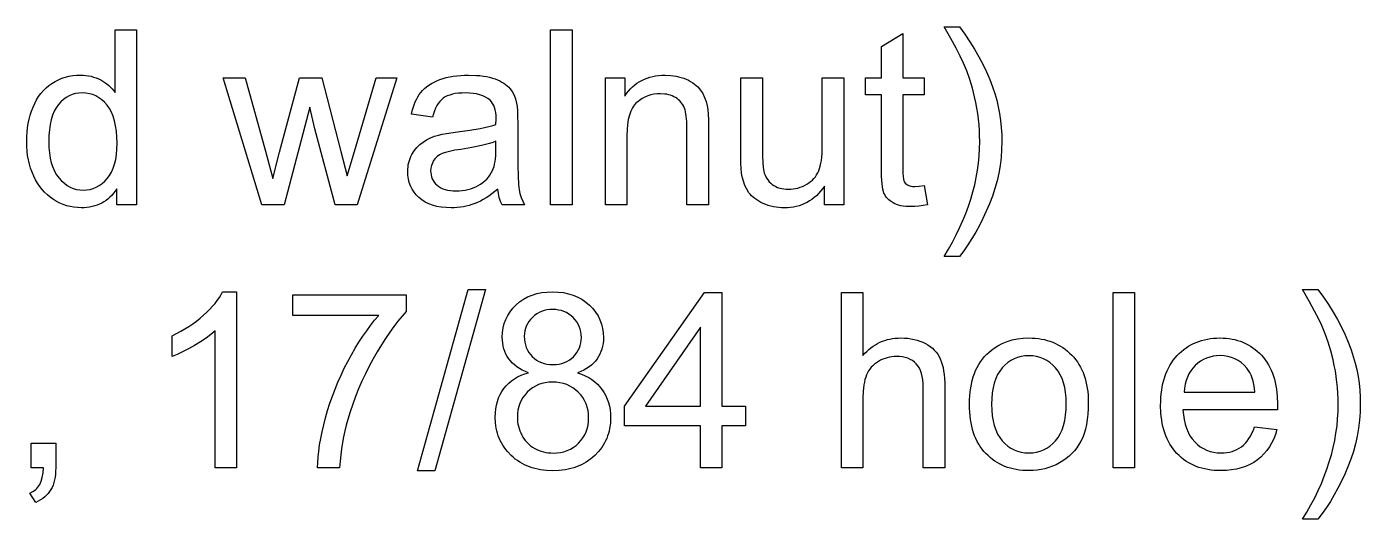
# Model space of a CAD drawing. Extents: x 0.6 to 44.2, y 0 to 23.3.
# Drawn here: x 19.085 to 22.132, y 17.358 to 18.483 of the extents above; entities that cross this region are included whole.
import ezdxf

# ---------------------------------------------------------------- set-up
doc = ezdxf.new("R2010")
doc.units = 0
doc.layers.add('CUTOUTS', color=1, linetype='CONTINUOUS')

msp = doc.modelspace()

# ---------------------------------------------------------------- linework, layer by layer
at = {"layer": 'CUTOUTS'}
for points in [[(19.291, 18.076), (19.291, 18.1126), (19.2875, 18.1074), (19.2837, 18.1025), (19.2798, 18.0979), (19.2756, 18.0937), (19.2713, 18.0899), (19.2667, 18.0863), (19.2619, 18.0831), (19.257, 18.0803), (19.2518, 18.0777), (19.2465, 18.0755), (19.2409, 18.0737), (19.2351, 18.0722), (19.2291, 18.071), (19.223, 18.0702), (19.2166, 18.0696), (19.21, 18.0695), (19.2014, 18.0698), (19.193, 18.0707), (19.1848, 18.0722), (19.1767, 18.0743), (19.1689, 18.0769), (19.1612, 18.0802), (19.1536, 18.0841), (19.1463, 18.0886), (19.1392, 18.0936), (19.1326, 18.0991), (19.1263, 18.105), (19.1205, 18.1115), (19.1151, 18.1184), (19.1101, 18.1257), (19.1055, 18.1336), (19.1013, 18.1419), (19.0975, 18.1506), (19.0943, 18.1597), (19.0915, 18.169), (19.0893, 18.1787), (19.0875, 18.1887), (19.0863, 18.199), (19.0855, 18.2097), (19.0853, 18.2206), (19.0855, 18.2314), (19.0862, 18.2418), (19.0873, 18.252), (19.0889, 18.262), (19.0909, 18.2717), (19.0934, 18.2812), (19.0964, 18.2904), (19.0998, 18.2994), (19.1036, 18.3079), (19.1079, 18.316), (19.1126, 18.3235), (19.1178, 18.3306), (19.1235, 18.3371), (19.1296, 18.3431), (19.1361, 18.3486), (19.1431, 18.3535), (19.1505, 18.3579), (19.158, 18.3618), (19.1658, 18.365), (19.1738, 18.3676), (19.182, 18.3697), (19.1904, 18.3712), (19.199, 18.372), (19.2078, 18.3723), (19.2143, 18.3722), (19.2205, 18.3717), (19.2266, 18.3708), (19.2326, 18.3696), (19.2383, 18.368), (19.2439, 18.3661), (19.2493, 18.3639), (19.2545, 18.3613), (19.2595, 18.3584), (19.2642, 18.3553), (19.2687, 18.3521), (19.273, 18.3486), (19.2771, 18.3449), (19.2809, 18.341), (19.2844, 18.3368), (19.2877, 18.3325), (19.2877, 18.476), (19.3366, 18.476), (19.3366, 18.076)], [(20.2823, 18.076), (20.2823, 18.476), (20.3314, 18.476), (20.3314, 18.076)], [(21.1363, 18.12), (21.1434, 18.0766), (21.1333, 18.0747), (21.1238, 18.0733), (21.1148, 18.0725), (21.1063, 18.0722), (21.0937, 18.0727), (21.0879, 18.0734), (21.0826, 18.0743), (21.0776, 18.0755), (21.0729, 18.077), (21.0687, 18.0787), (21.0648, 18.0807), (21.058, 18.0852), (21.055, 18.0878), (21.0523, 18.0905), (21.0498, 18.0933), (21.0476, 18.0963), (21.0457, 18.0995), (21.0441, 18.1029), (21.0427, 18.1068), (21.0415, 18.1117), (21.0404, 18.1175), (21.0396, 18.1243), (21.0385, 18.1407), (21.0381, 18.1609), (21.0381, 18.3276), (21.0021, 18.3276), (21.0021, 18.3658), (21.0381, 18.3658), (21.0381, 18.4376), (21.0869, 18.467), (21.0869, 18.3658), (21.1363, 18.3658), (21.1363, 18.3276), (21.0869, 18.3276), (21.0869, 18.1582), (21.0871, 18.1486), (21.0876, 18.1409), (21.0884, 18.1351), (21.0895, 18.1311), (21.091, 18.1283), (21.0929, 18.1258), (21.0953, 18.1235), (21.098, 18.1216), (21.1012, 18.12), (21.1051, 18.1189), (21.1096, 18.1183), (21.1148, 18.118), (21.1242, 18.1185)], [(21.2165, 17.9584), (21.1813, 17.9584), (21.1912, 17.9748), (21.2005, 17.9912), (21.2091, 18.0076), (21.217, 18.0239), (21.2244, 18.0403), (21.2311, 18.0567), (21.2371, 18.0731), (21.2425, 18.0895), (21.2473, 18.1059), (21.2514, 18.1222), (21.255, 18.1386), (21.2578, 18.155), (21.2601, 18.1714), (21.2616, 18.1878), (21.2626, 18.2042), (21.2629, 18.2206), (21.2627, 18.2334), (21.2622, 18.2462), (21.2613, 18.259), (21.26, 18.2717), (21.2583, 18.2844), (21.2563, 18.2971), (21.2539, 18.3098), (21.2512, 18.3224), (21.2461, 18.3427), (21.2401, 18.3625), (21.2331, 18.382), (21.2253, 18.401), (21.2185, 18.4153), (21.209, 18.4337), (21.1966, 18.4562), (21.1813, 18.4828), (21.2165, 18.4828), (21.2289, 18.4657), (21.2405, 18.4486), (21.2512, 18.4314), (21.2611, 18.4142), (21.2702, 18.397), (21.2784, 18.3798), (21.2858, 18.3626), (21.2924, 18.3453), (21.2973, 18.3304), (21.3016, 18.3152), (21.3052, 18.3), (21.3081, 18.2845), (21.3104, 18.2688), (21.3121, 18.253), (21.3131, 18.2371), (21.3134, 18.2209), (21.313, 18.2026), (21.3116, 18.1844), (21.3094, 18.1663), (21.3063, 18.1485), (21.3024, 18.1307), (21.2975, 18.1132), (21.2918, 18.0957), (21.2852, 18.0785), (21.2779, 18.0616), (21.2703, 18.0452), (21.2623, 18.0294), (21.2539, 18.0141), (21.2451, 17.9994), (21.236, 17.9852), (21.2264, 17.9715)], [(19.6225, 18.076), (19.5339, 18.3658), (19.5846, 18.3658), (19.6307, 18.1985), (19.6479, 18.1363), (19.6629, 18.1961), (19.709, 18.3658), (19.7595, 18.3658), (19.8029, 18.1977), (19.8174, 18.1423), (19.834, 18.1983), (19.8837, 18.3658), (19.9314, 18.3658), (19.8408, 18.076), (19.7898, 18.076), (19.7437, 18.2496), (19.7325, 18.2989), (19.6738, 18.076)], [(20.1617, 18.1118), (20.1482, 18.101), (20.1415, 18.0963), (20.1349, 18.092), (20.1284, 18.0881), (20.1219, 18.0847), (20.1155, 18.0816), (20.1092, 18.079), (20.1028, 18.0768), (20.0963, 18.0748), (20.0897, 18.0732), (20.083, 18.0719), (20.0762, 18.0708), (20.0692, 18.0701), (20.0622, 18.0696), (20.055, 18.0695), (20.0434, 18.0698), (20.0325, 18.0709), (20.0223, 18.0728), (20.0128, 18.0753), (20.004, 18.0786), (19.9958, 18.0826), (19.9884, 18.0873), (19.9816, 18.0928), (19.9756, 18.0988), (19.9704, 18.1053), (19.966, 18.1121), (19.9624, 18.1194), (19.9596, 18.127), (19.9576, 18.1351), (19.9564, 18.1436), (19.956, 18.1524), (19.9561, 18.1577), (19.9566, 18.1628), (19.9573, 18.1679), (19.9584, 18.1728), (19.9597, 18.1776), (19.9614, 18.1823), (19.9634, 18.1868), (19.9656, 18.1913), (19.9709, 18.1997), (19.9768, 18.2072), (19.9836, 18.2138), (19.991, 18.2195), (19.9991, 18.2245), (20.0077, 18.2289), (20.0168, 18.2326), (20.0264, 18.2356), (20.0345, 18.2375), (20.0445, 18.2394), (20.07, 18.243), (20.0978, 18.2467), (20.1217, 18.2508), (20.1416, 18.2552), (20.1501, 18.2575), (20.1576, 18.2599), (20.1579, 18.2728), (20.1577, 18.28), (20.157, 18.2867), (20.1559, 18.2928), (20.1544, 18.2983), (20.1524, 18.3033), (20.15, 18.3078), (20.1472, 18.3117), (20.144, 18.315), (20.139, 18.3189), (20.1334, 18.3223), (20.1273, 18.3252), (20.1206, 18.3275), (20.1133, 18.3293), (20.1054, 18.3306), (20.097, 18.3314), (20.088, 18.3317), (20.0796, 18.3315), (20.0718, 18.3309), (20.0646, 18.33), (20.0579, 18.3287), (20.0518, 18.3269), (20.0463, 18.3249), (20.0413, 18.3224), (20.0369, 18.3195), (20.0329, 18.3162), (20.0291, 18.3123), (20.0257, 18.3078), (20.0225, 18.3027), (20.0196, 18.2971), (20.0169, 18.2908), (20.0146, 18.284), (20.0124, 18.2766), (19.9644, 18.2831), (19.9662, 18.2906), (19.9682, 18.2978), (19.9705, 18.3046), (19.9731, 18.311), (19.9759, 18.317), (19.979, 18.3227), (19.9824, 18.328), (19.986, 18.3329), (19.9899, 18.3375), (19.9943, 18.3419), (19.9991, 18.3459), (20.0043, 18.3497), (20.01, 18.3532), (20.016, 18.3564), (20.0225, 18.3594), (20.0294, 18.3621), (20.0366, 18.3645), (20.0441, 18.3666), (20.0519, 18.3683), (20.06, 18.3698), (20.0683, 18.3709), (20.077, 18.3717), (20.0859, 18.3722), (20.0951, 18.3723), (20.1128, 18.3718), (20.121, 18.3711), (20.1287, 18.3702), (20.1361, 18.3689), (20.143, 18.3674), (20.1494, 18.3657), (20.1554, 18.3636), (20.1662, 18.359), (20.1711, 18.3564), (20.1755, 18.3538), (20.1796, 18.3509), (20.1833, 18.348), (20.1866, 18.3449), (20.1895, 18.3416), (20.1946, 18.3346), (20.1988, 18.3267), (20.2022, 18.3179), (20.2048, 18.3082), (20.2059, 18.3007), (20.2066, 18.2906), (20.2071, 18.278), (20.2073, 18.2629), (20.2073, 18.1974), (20.2075, 18.1663), (20.208, 18.1415), (20.209, 18.123), (20.2104, 18.1108), (20.2123, 18.1018), (20.2151, 18.093), (20.2186, 18.0844), (20.2228, 18.076), (20.1715, 18.076), (20.168, 18.084), (20.1652, 18.0926), (20.1631, 18.1019)], [(20.4075, 18.076), (20.4075, 18.3658), (20.4517, 18.3658), (20.4517, 18.3246), (20.4558, 18.3304), (20.4602, 18.3358), (20.4647, 18.3408), (20.4695, 18.3455), (20.4745, 18.3498), (20.4797, 18.3537), (20.4851, 18.3572), (20.4908, 18.3604), (20.4966, 18.3632), (20.5027, 18.3656), (20.509, 18.3677), (20.5156, 18.3694), (20.5223, 18.3707), (20.5293, 18.3716), (20.5365, 18.3722), (20.544, 18.3723), (20.5568, 18.3718), (20.563, 18.371), (20.5691, 18.37), (20.575, 18.3687), (20.5809, 18.367), (20.5866, 18.3651), (20.5921, 18.3629), (20.5974, 18.3605), (20.6024, 18.3579), (20.607, 18.355), (20.6113, 18.352), (20.6153, 18.3489), (20.6188, 18.3455), (20.6221, 18.342), (20.625, 18.3382), (20.63, 18.3302), (20.6343, 18.3215), (20.6377, 18.3121), (20.6403, 18.3019), (20.6415, 18.2938), (20.6423, 18.2832), (20.6428, 18.27), (20.643, 18.2542), (20.643, 18.076), (20.5939, 18.076), (20.5939, 18.2523), (20.5935, 18.2663), (20.5925, 18.2785), (20.5907, 18.2888), (20.5895, 18.2932), (20.5882, 18.2972), (20.5866, 18.3008), (20.5847, 18.3042), (20.5826, 18.3075), (20.5802, 18.3105), (20.5775, 18.3134), (20.5746, 18.3161), (20.5713, 18.3186), (20.5678, 18.3209), (20.5641, 18.323), (20.5602, 18.3248), (20.5562, 18.3263), (20.552, 18.3276), (20.5476, 18.3285), (20.5431, 18.3292), (20.5336, 18.3298), (20.5259, 18.3295), (20.5184, 18.3285), (20.5113, 18.327), (20.5044, 18.3248), (20.4977, 18.322), (20.4914, 18.3186), (20.4853, 18.3145), (20.4794, 18.3099), (20.4767, 18.3072), (20.4741, 18.3043), (20.4717, 18.3011), (20.4695, 18.2977), (20.4655, 18.2899), (20.4623, 18.281), (20.4598, 18.271), (20.4581, 18.2599), (20.457, 18.2476), (20.4566, 18.2343), (20.4566, 18.076)], [(20.9082, 18.076), (20.9082, 18.1186), (20.9039, 18.1126), (20.8994, 18.1071), (20.8947, 18.1019), (20.8898, 18.0971), (20.8847, 18.0927), (20.8794, 18.0887), (20.874, 18.085), (20.8683, 18.0818), (20.8625, 18.0789), (20.8564, 18.0764), (20.8502, 18.0743), (20.8438, 18.0725), (20.8372, 18.0712), (20.8304, 18.0702), (20.8234, 18.0697), (20.8163, 18.0695), (20.8099, 18.0696), (20.8037, 18.0701), (20.7975, 18.0709), (20.7915, 18.0719), (20.7855, 18.0733), (20.7797, 18.075), (20.774, 18.077), (20.7684, 18.0793), (20.763, 18.0818), (20.758, 18.0845), (20.7533, 18.0874), (20.749, 18.0904), (20.7451, 18.0936), (20.7415, 18.0969), (20.7382, 18.1004), (20.7354, 18.104), (20.7304, 18.1118), (20.7262, 18.1205), (20.7228, 18.1301), (20.7202, 18.1404), (20.7189, 18.1487), (20.718, 18.1591), (20.7174, 18.1716), (20.7172, 18.1863), (20.7172, 18.3658), (20.7663, 18.3658), (20.7663, 18.2051), (20.7665, 18.1874), (20.7671, 18.1729), (20.768, 18.1615), (20.7693, 18.1532), (20.7707, 18.1485), (20.7723, 18.1441), (20.7743, 18.1399), (20.7766, 18.136), (20.7792, 18.1323), (20.7821, 18.1289), (20.7854, 18.1257), (20.789, 18.1228), (20.7928, 18.1202), (20.7969, 18.118), (20.8012, 18.1161), (20.8058, 18.1145), (20.8105, 18.1133), (20.8155, 18.1125), (20.8207, 18.1119), (20.8261, 18.1118), (20.8316, 18.1119), (20.837, 18.1125), (20.8423, 18.1134), (20.8475, 18.1146), (20.8526, 18.1162), (20.8577, 18.1181), (20.8627, 18.1204), (20.8676, 18.1231), (20.8722, 18.1261), (20.8765, 18.1293), (20.8805, 18.1327), (20.8841, 18.1365), (20.8874, 18.1404), (20.8902, 18.1447), (20.8928, 18.1492), (20.895, 18.1539), (20.8969, 18.1591), (20.8985, 18.1648), (20.8999, 18.171), (20.901, 18.1778), (20.9019, 18.1852), (20.9025, 18.1931), (20.903, 18.2105), (20.903, 18.3658), (20.9521, 18.3658), (20.9521, 18.076)], [(19.1358, 18.2206), (19.1361, 18.2072), (19.1372, 18.1946), (19.1391, 18.1828), (19.1416, 18.172), (19.1449, 18.162), (19.149, 18.153), (19.1537, 18.1447), (19.1592, 18.1374), (19.1652, 18.131), (19.1715, 18.1254), (19.178, 18.1206), (19.1848, 18.1167), (19.1919, 18.1137), (19.1992, 18.1116), (19.2068, 18.1103), (19.2146, 18.1099), (19.2225, 18.1103), (19.2301, 18.1115), (19.2374, 18.1136), (19.2444, 18.1164), (19.2511, 18.1201), (19.2575, 18.1247), (19.2636, 18.13), (19.2693, 18.1362), (19.2746, 18.1432), (19.2792, 18.1511), (19.283, 18.1598), (19.2862, 18.1694), (19.2887, 18.1799), (19.2904, 18.1913), (19.2915, 18.2035), (19.2918, 18.2165), (19.2915, 18.2309), (19.2904, 18.2443), (19.2886, 18.2567), (19.2861, 18.2681), (19.2829, 18.2785), (19.279, 18.288), (19.2743, 18.2964), (19.2689, 18.3039), (19.263, 18.3104), (19.2568, 18.316), (19.2502, 18.3208), (19.2433, 18.3247), (19.2361, 18.3278), (19.2286, 18.3299), (19.2207, 18.3313), (19.2124, 18.3317), (19.2044, 18.3313), (19.1967, 18.33), (19.1894, 18.3279), (19.1824, 18.325), (19.1757, 18.3212), (19.1694, 18.3166), (19.1634, 18.3112), (19.1577, 18.3049), (19.1526, 18.2978), (19.1481, 18.2897), (19.1444, 18.2806), (19.1413, 18.2705), (19.1389, 18.2595), (19.1371, 18.2475), (19.1361, 18.2345)], [(20.1576, 18.2215), (20.1505, 18.2188), (20.1426, 18.2162), (20.1338, 18.2137), (20.1242, 18.2114), (20.1024, 18.2069), (20.0774, 18.2029), (20.0633, 18.2007), (20.0515, 18.1983), (20.0419, 18.1957), (20.0345, 18.1931), (20.0286, 18.19), (20.0234, 18.1864), (20.0189, 18.1821), (20.0152, 18.1771), (20.0122, 18.1717), (20.0101, 18.166), (20.0088, 18.1601), (20.0083, 18.1538), (20.0086, 18.149), (20.0093, 18.1444), (20.0104, 18.14), (20.0121, 18.1358), (20.0142, 18.1318), (20.0167, 18.128), (20.0197, 18.1244), (20.0232, 18.121), (20.0272, 18.118), (20.0315, 18.1153), (20.0363, 18.1131), (20.0415, 18.1112), (20.0472, 18.1098), (20.0533, 18.1088), (20.0598, 18.1082), (20.0667, 18.108), (20.0737, 18.1081), (20.0805, 18.1087), (20.0871, 18.1097), (20.0935, 18.1111), (20.0998, 18.1128), (20.1058, 18.1149), (20.1116, 18.1175), (20.1172, 18.1204), (20.1226, 18.1236), (20.1275, 18.1271), (20.1321, 18.131), (20.1364, 18.1351), (20.1403, 18.1395), (20.1438, 18.1441), (20.1469, 18.1491), (20.1497, 18.1543), (20.1515, 18.1587), (20.1531, 18.1636), (20.1545, 18.169), (20.1556, 18.1749), (20.1565, 18.1813), (20.1571, 18.1882), (20.1576, 18.2034)], [(19.5647, 17.476), (19.5156, 17.476), (19.5156, 17.789), (19.506, 17.7805), (19.4951, 17.7721), (19.4828, 17.7636), (19.4691, 17.7552), (19.455, 17.7472), (19.4417, 17.7404), (19.4292, 17.7345), (19.4174, 17.7298), (19.4174, 17.7773), (19.4275, 17.7822), (19.4373, 17.7875), (19.4468, 17.7929), (19.456, 17.7987), (19.4648, 17.8047), (19.4733, 17.8109), (19.4815, 17.8174), (19.4894, 17.8242), (19.4968, 17.831), (19.5037, 17.8379), (19.51, 17.8446), (19.5157, 17.8513), (19.5209, 17.858), (19.5255, 17.8646), (19.5296, 17.8712), (19.533, 17.8777), (19.5647, 17.8777)], [(19.6938, 17.8236), (19.6938, 17.8708), (19.9527, 17.8708), (19.9527, 17.8326), (19.9431, 17.8221), (19.9336, 17.8106), (19.9241, 17.7984), (19.9147, 17.7853), (19.9052, 17.7714), (19.8958, 17.7566), (19.8864, 17.741), (19.877, 17.7246), (19.8679, 17.7077), (19.8593, 17.6907), (19.8512, 17.6735), (19.8437, 17.6562), (19.8367, 17.6389), (19.8303, 17.6214), (19.8244, 17.6037), (19.819, 17.586), (19.8155, 17.5733), (19.8123, 17.5603), (19.8094, 17.547), (19.8069, 17.5334), (19.8047, 17.5195), (19.8029, 17.5053), (19.8014, 17.4908), (19.8002, 17.476), (19.7497, 17.476), (19.7502, 17.4881), (19.7512, 17.5009), (19.7527, 17.5142), (19.7547, 17.5281), (19.7573, 17.5427), (19.7604, 17.5579), (19.7641, 17.5737), (19.7682, 17.5901), (19.7729, 17.6067), (19.7781, 17.6232), (19.7837, 17.6395), (19.7898, 17.6557), (19.7964, 17.6718), (19.8035, 17.6877), (19.8111, 17.7034), (19.8191, 17.719), (19.8275, 17.7342), (19.836, 17.7488), (19.8446, 17.7628), (19.8533, 17.7762), (19.8622, 17.789), (19.8712, 17.8011), (19.8804, 17.8127), (19.8897, 17.8236)], [(19.9781, 17.4692), (20.094, 17.8828), (20.1333, 17.8828), (20.0176, 17.4692)], [(20.2321, 17.6929), (20.2247, 17.6959), (20.2178, 17.6991), (20.2114, 17.7027), (20.2055, 17.7065), (20.2001, 17.7107), (20.1952, 17.7151), (20.1907, 17.7198), (20.1868, 17.7249), (20.1833, 17.7302), (20.1803, 17.7357), (20.1778, 17.7416), (20.1757, 17.7476), (20.1741, 17.754), (20.173, 17.7606), (20.1723, 17.7674), (20.1721, 17.7745), (20.1726, 17.7852), (20.174, 17.7955), (20.1765, 17.8053), (20.1799, 17.8147), (20.1843, 17.8237), (20.1897, 17.8322), (20.1961, 17.8403), (20.2034, 17.8479), (20.2116, 17.8549), (20.2204, 17.8609), (20.2299, 17.866), (20.24, 17.8702), (20.2508, 17.8735), (20.2622, 17.8758), (20.2742, 17.8772), (20.2869, 17.8777), (20.2997, 17.8772), (20.3118, 17.8758), (20.3233, 17.8734), (20.3342, 17.8701), (20.3444, 17.8658), (20.354, 17.8606), (20.3629, 17.8544), (20.3712, 17.8472), (20.3787, 17.8394), (20.3852, 17.8312), (20.3907, 17.8226), (20.3952, 17.8135), (20.3987, 17.804), (20.4012, 17.7942), (20.4027, 17.7839), (20.4032, 17.7732), (20.4029, 17.7663), (20.4023, 17.7597), (20.4011, 17.7533), (20.3995, 17.7471), (20.3975, 17.7412), (20.395, 17.7355), (20.392, 17.73), (20.3886, 17.7247), (20.3847, 17.7197), (20.3803, 17.715), (20.3755, 17.7106), (20.3702, 17.7065), (20.3644, 17.7027), (20.3582, 17.6991), (20.3514, 17.6959), (20.3442, 17.6929), (20.3532, 17.6897), (20.3615, 17.686), (20.3694, 17.6819), (20.3767, 17.6773), (20.3834, 17.6722), (20.3896, 17.6666), (20.3952, 17.6607), (20.4003, 17.6542), (20.4048, 17.6474), (20.4087, 17.6402), (20.412, 17.6327), (20.4147, 17.6249), (20.4168, 17.6167), (20.4183, 17.6083), (20.4192, 17.5995), (20.4195, 17.5904), (20.419, 17.5778), (20.4173, 17.5657), (20.416, 17.5599), (20.4144, 17.5542), (20.4126, 17.5486), (20.4105, 17.5431), (20.4081, 17.5378), (20.4054, 17.5326), (20.4024, 17.5276), (20.3991, 17.5226), (20.3956, 17.5178), (20.3918, 17.5131), (20.3832, 17.5041), (20.3786, 17.4999), (20.3738, 17.4959), (20.3688, 17.4923), (20.3637, 17.4889), (20.3583, 17.4857), (20.3528, 17.4828), (20.3471, 17.4803), (20.3412, 17.4779), (20.3352, 17.4759), (20.3289, 17.4741), (20.3225, 17.4726), (20.3159, 17.4714), (20.3022, 17.4698), (20.2877, 17.4692), (20.2733, 17.4698), (20.2596, 17.4714), (20.253, 17.4726), (20.2466, 17.4741), (20.2403, 17.4759), (20.2343, 17.478), (20.2284, 17.4803), (20.2227, 17.4829), (20.2172, 17.4858), (20.2118, 17.4889), (20.2067, 17.4924), (20.2017, 17.496), (20.1969, 17.5), (20.1923, 17.5043), (20.1837, 17.5133), (20.1799, 17.518), (20.1764, 17.5229), (20.1731, 17.5279), (20.1701, 17.533), (20.1674, 17.5383), (20.165, 17.5437), (20.1629, 17.5492), (20.1611, 17.5549), (20.1595, 17.5607), (20.1582, 17.5666), (20.1565, 17.5789), (20.156, 17.5917), (20.1563, 17.6013), (20.1572, 17.6104), (20.1587, 17.6192), (20.1609, 17.6276), (20.1637, 17.6355), (20.1671, 17.6431), (20.1711, 17.6503), (20.1757, 17.6571), (20.181, 17.6634), (20.1867, 17.6692), (20.1929, 17.6745), (20.1997, 17.6792), (20.207, 17.6834), (20.2149, 17.6871), (20.2232, 17.6903)], [(20.6247, 17.476), (20.6247, 17.5718), (20.4512, 17.5718), (20.4512, 17.6168), (20.6337, 17.876), (20.6738, 17.876), (20.6738, 17.6168), (20.7279, 17.6168), (20.7279, 17.5718), (20.6738, 17.5718), (20.6738, 17.476)], [(20.947, 17.476), (20.947, 17.876), (20.9961, 17.876), (20.9961, 17.7325), (21.0004, 17.7373), (21.0049, 17.7418), (21.0096, 17.746), (21.0144, 17.7499), (21.0193, 17.7535), (21.0244, 17.7568), (21.0296, 17.7597), (21.035, 17.7624), (21.0404, 17.7647), (21.0461, 17.7667), (21.0519, 17.7685), (21.0578, 17.7699), (21.0638, 17.7709), (21.07, 17.7717), (21.0764, 17.7722), (21.0828, 17.7723), (21.0908, 17.7721), (21.0984, 17.7716), (21.1058, 17.7706), (21.1129, 17.7692), (21.1198, 17.7674), (21.1264, 17.7652), (21.1327, 17.7626), (21.1388, 17.7597), (21.1445, 17.7563), (21.1498, 17.7527), (21.1547, 17.7488), (21.1591, 17.7445), (21.1632, 17.74), (21.1668, 17.7352), (21.17, 17.73), (21.1727, 17.7246), (21.1751, 17.7187), (21.1772, 17.7121), (21.179, 17.705), (21.1804, 17.6972), (21.1815, 17.6887), (21.1823, 17.6797), (21.1828, 17.67), (21.183, 17.6597), (21.183, 17.476), (21.1339, 17.476), (21.1339, 17.6597), (21.1336, 17.6686), (21.1329, 17.6768), (21.1316, 17.6845), (21.1299, 17.6915), (21.1276, 17.6979), (21.1249, 17.7036), (21.1216, 17.7088), (21.1179, 17.7133), (21.1137, 17.7172), (21.1091, 17.7206), (21.1041, 17.7235), (21.0986, 17.7259), (21.0928, 17.7277), (21.0865, 17.729), (21.0798, 17.7298), (21.0727, 17.7301), (21.0673, 17.7299), (21.062, 17.7293), (21.0567, 17.7285), (21.0516, 17.7272), (21.0465, 17.7256), (21.0415, 17.7237), (21.0365, 17.7214), (21.0317, 17.7187), (21.027, 17.7158), (21.0228, 17.7126), (21.0188, 17.7091), (21.0152, 17.7054), (21.012, 17.7014), (21.009, 17.6972), (21.0065, 17.6927), (21.0043, 17.688), (21.0023, 17.683), (21.0007, 17.6774), (20.9993, 17.6714), (20.9981, 17.665), (20.9972, 17.6581), (20.9966, 17.6507), (20.9961, 17.6346), (20.9961, 17.476)], [(21.5674, 17.476), (21.5674, 17.876), (21.6165, 17.876), (21.6165, 17.476)], [(22.0356, 17.3584), (22.0004, 17.3584), (22.0103, 17.3748), (22.0196, 17.3912), (22.0282, 17.4076), (22.0361, 17.4239), (22.0435, 17.4403), (22.0502, 17.4567), (22.0562, 17.4731), (22.0616, 17.4895), (22.0664, 17.5059), (22.0705, 17.5222), (22.0741, 17.5386), (22.0769, 17.555), (22.0792, 17.5714), (22.0807, 17.5878), (22.0817, 17.6042), (22.082, 17.6206), (22.0818, 17.6334), (22.0813, 17.6462), (22.0804, 17.659), (22.0791, 17.6717), (22.0774, 17.6844), (22.0754, 17.6971), (22.073, 17.7098), (22.0703, 17.7224), (22.0652, 17.7427), (22.0592, 17.7625), (22.0522, 17.782), (22.0444, 17.801), (22.0376, 17.8153), (22.0281, 17.8337), (22.0157, 17.8562), (22.0004, 17.8828), (22.0356, 17.8828), (22.048, 17.8657), (22.0596, 17.8486), (22.0703, 17.8314), (22.0802, 17.8142), (22.0893, 17.797), (22.0975, 17.7798), (22.1049, 17.7626), (22.1115, 17.7453), (22.1164, 17.7304), (22.1207, 17.7152), (22.1243, 17.7), (22.1272, 17.6845), (22.1295, 17.6688), (22.1312, 17.653), (22.1322, 17.6371), (22.1325, 17.6209), (22.1321, 17.6026), (22.1307, 17.5844), (22.1285, 17.5663), (22.1254, 17.5485), (22.1215, 17.5307), (22.1166, 17.5132), (22.1109, 17.4957), (22.1043, 17.4785), (22.097, 17.4616), (22.0894, 17.4452), (22.0814, 17.4294), (22.073, 17.4141), (22.0642, 17.3994), (22.0551, 17.3852), (22.0455, 17.3715)], [(20.2223, 17.7762), (20.2226, 17.7692), (20.2234, 17.7626), (20.2248, 17.7563), (20.2268, 17.7504), (20.2294, 17.7447), (20.2325, 17.7394), (20.2363, 17.7344), (20.2405, 17.7298), (20.2453, 17.7256), (20.2504, 17.7219), (20.2558, 17.7188), (20.2616, 17.7163), (20.2677, 17.7143), (20.2741, 17.7129), (20.2809, 17.7121), (20.288, 17.7118), (20.295, 17.712), (20.3016, 17.7129), (20.3079, 17.7143), (20.3138, 17.7162), (20.3195, 17.7188), (20.3248, 17.7218), (20.3298, 17.7255), (20.3345, 17.7296), (20.3388, 17.7342), (20.3425, 17.7391), (20.3456, 17.7442), (20.3482, 17.7495), (20.3501, 17.7551), (20.3516, 17.761), (20.3524, 17.7671), (20.3527, 17.7734), (20.3524, 17.7801), (20.3515, 17.7864), (20.3501, 17.7925), (20.348, 17.7983), (20.3454, 17.8038), (20.3422, 17.8091), (20.3384, 17.8141), (20.334, 17.8189), (20.3292, 17.8232), (20.3241, 17.8269), (20.3187, 17.8301), (20.313, 17.8327), (20.3071, 17.8347), (20.3008, 17.8361), (20.2943, 17.837), (20.2875, 17.8373), (20.2806, 17.837), (20.274, 17.8362), (20.2677, 17.8347), (20.2618, 17.8328), (20.2561, 17.8302), (20.2507, 17.8272), (20.2456, 17.8235), (20.2408, 17.8193), (20.2365, 17.8147), (20.2327, 17.8098), (20.2295, 17.8048), (20.2269, 17.7995), (20.2249, 17.794), (20.2234, 17.7883), (20.2226, 17.7823)], [(20.6247, 17.6168), (20.6247, 17.7972), (20.4995, 17.6168)], [(21.2395, 17.6209), (21.2396, 17.6308), (21.2402, 17.6404), (21.241, 17.6496), (21.2423, 17.6585), (21.2438, 17.6671), (21.2457, 17.6754), (21.248, 17.6833), (21.2506, 17.691), (21.2536, 17.6983), (21.2569, 17.7052), (21.2606, 17.7119), (21.2646, 17.7182), (21.269, 17.7241), (21.2737, 17.7298), (21.2788, 17.7351), (21.2842, 17.7401), (21.2938, 17.7477), (21.3039, 17.7542), (21.3145, 17.7598), (21.3257, 17.7643), (21.3373, 17.7678), (21.3495, 17.7703), (21.3622, 17.7718), (21.3753, 17.7723), (21.3827, 17.7722), (21.3899, 17.7717), (21.397, 17.771), (21.4038, 17.7699), (21.4105, 17.7685), (21.4171, 17.7668), (21.4234, 17.7648), (21.4296, 17.7626), (21.4357, 17.76), (21.4415, 17.757), (21.4472, 17.7538), (21.4527, 17.7503), (21.458, 17.7465), (21.4632, 17.7424), (21.4682, 17.7379), (21.473, 17.7332), (21.4776, 17.7282), (21.4819, 17.7229), (21.4859, 17.7175), (21.4896, 17.7117), (21.493, 17.7058), (21.4961, 17.6996), (21.4989, 17.6932), (21.5015, 17.6866), (21.5037, 17.6797), (21.5056, 17.6726), (21.5072, 17.6652), (21.5086, 17.6577), (21.5096, 17.6498), (21.5103, 17.6418), (21.5108, 17.6335), (21.5109, 17.625), (21.5107, 17.6114), (21.5099, 17.5985), (21.5086, 17.5864), (21.5067, 17.575), (21.5044, 17.5644), (21.5015, 17.5545), (21.4981, 17.5454), (21.4942, 17.537), (21.4897, 17.5292), (21.4848, 17.5219), (21.4794, 17.515), (21.4736, 17.5085), (21.4672, 17.5025), (21.4604, 17.497), (21.4531, 17.4919), (21.4453, 17.4872), (21.4372, 17.4831), (21.4289, 17.4795), (21.4205, 17.4764), (21.4118, 17.4739), (21.403, 17.472), (21.3939, 17.4706), (21.3847, 17.4698), (21.3753, 17.4695), (21.3678, 17.4696), (21.3605, 17.4701), (21.3533, 17.4708), (21.3464, 17.4719), (21.3396, 17.4733), (21.333, 17.475), (21.3266, 17.4769), (21.3203, 17.4792), (21.3143, 17.4818), (21.3084, 17.4847), (21.3027, 17.4879), (21.2972, 17.4914), (21.2919, 17.4952), (21.2867, 17.4994), (21.2818, 17.5038), (21.277, 17.5085), (21.2724, 17.5135), (21.2682, 17.5188), (21.2642, 17.5243), (21.2606, 17.5302), (21.2572, 17.5362), (21.2541, 17.5426), (21.2513, 17.5492), (21.2488, 17.5561), (21.2466, 17.5633), (21.2447, 17.5707), (21.2431, 17.5784), (21.2418, 17.5864), (21.2408, 17.5946), (21.24, 17.6031), (21.2396, 17.6119)], [(21.891, 17.5693), (21.9418, 17.5631), (21.9385, 17.5523), (21.9345, 17.5421), (21.9299, 17.5325), (21.9247, 17.5236), (21.9188, 17.5153), (21.9123, 17.5076), (21.9051, 17.5005), (21.8973, 17.494), (21.8889, 17.4883), (21.8799, 17.4833), (21.8704, 17.4791), (21.8603, 17.4756), (21.8497, 17.4729), (21.8385, 17.471), (21.8267, 17.4699), (21.8144, 17.4695), (21.8065, 17.4696), (21.7989, 17.4701), (21.7914, 17.4709), (21.7842, 17.4719), (21.7772, 17.4733), (21.7704, 17.475), (21.7638, 17.477), (21.7574, 17.4793), (21.7512, 17.4819), (21.7452, 17.4848), (21.7394, 17.488), (21.7338, 17.4915), (21.7284, 17.4953), (21.7233, 17.4995), (21.7183, 17.5039), (21.7135, 17.5086), (21.709, 17.5136), (21.7048, 17.5189), (21.7009, 17.5244), (21.6972, 17.5302), (21.6939, 17.5362), (21.6908, 17.5424), (21.6881, 17.5489), (21.6856, 17.5557), (21.6834, 17.5627), (21.6815, 17.5699), (21.6799, 17.5774), (21.6786, 17.5851), (21.6776, 17.5931), (21.6769, 17.6013), (21.6763, 17.6185), (21.6764, 17.6275), (21.6769, 17.6362), (21.6776, 17.6447), (21.6786, 17.653), (21.68, 17.661), (21.6816, 17.6687), (21.6835, 17.6762), (21.6857, 17.6834), (21.6882, 17.6904), (21.691, 17.6971), (21.6941, 17.7035), (21.6975, 17.7097), (21.7011, 17.7157), (21.7051, 17.7214), (21.7094, 17.7268), (21.7139, 17.732), (21.7187, 17.7369), (21.7237, 17.7414), (21.7289, 17.7457), (21.7342, 17.7496), (21.7397, 17.7533), (21.7453, 17.7566), (21.7512, 17.7596), (21.7572, 17.7622), (21.7634, 17.7646), (21.7697, 17.7667), (21.7763, 17.7684), (21.783, 17.7698), (21.7899, 17.7709), (21.797, 17.7717), (21.8042, 17.7722), (21.8116, 17.7723), (21.8188, 17.7722), (21.8258, 17.7717), (21.8327, 17.771), (21.8394, 17.7699), (21.8459, 17.7685), (21.8522, 17.7668), (21.8584, 17.7648), (21.8644, 17.7625), (21.8703, 17.7598), (21.876, 17.7569), (21.8815, 17.7536), (21.8868, 17.7501), (21.892, 17.7462), (21.897, 17.7421), (21.9019, 17.7376), (21.9066, 17.7328), (21.911, 17.7277), (21.9152, 17.7224), (21.9191, 17.7168), (21.9227, 17.711), (21.926, 17.7049), (21.929, 17.6986), (21.9318, 17.692), (21.9342, 17.6852), (21.9364, 17.6781), (21.9382, 17.6707), (21.9398, 17.6632), (21.9411, 17.6553), (21.9421, 17.6472), (21.9428, 17.6389), (21.9434, 17.6215), (21.9431, 17.6084), (21.727, 17.6084), (21.7281, 17.5968), (21.7298, 17.5859), (21.7321, 17.5757), (21.7352, 17.5662), (21.7389, 17.5574), (21.7433, 17.5493), (21.7483, 17.5419), (21.7541, 17.5352), (21.7603, 17.5293), (21.7669, 17.5241), (21.774, 17.5198), (21.7813, 17.5162), (21.7891, 17.5134), (21.7972, 17.5114), (21.8057, 17.5103), (21.8146, 17.5099), (21.8213, 17.5101), (21.8276, 17.5107), (21.8338, 17.5119), (21.8397, 17.5134), (21.8453, 17.5154), (21.8507, 17.5178), (21.8558, 17.5207), (21.8607, 17.524), (21.8654, 17.5279), (21.8698, 17.5322), (21.8739, 17.5371), (21.8779, 17.5425), (21.8815, 17.5484), (21.8849, 17.5548), (21.8881, 17.5618)], [(21.2899, 17.6209), (21.2903, 17.6074), (21.2915, 17.5948), (21.2933, 17.5831), (21.296, 17.5722), (21.2994, 17.5623), (21.3036, 17.5531), (21.3085, 17.5449), (21.3142, 17.5376), (21.3205, 17.5311), (21.3271, 17.5254), (21.3342, 17.5207), (21.3416, 17.5168), (21.3495, 17.5138), (21.3577, 17.5116), (21.3663, 17.5103), (21.3753, 17.5099), (21.3843, 17.5103), (21.3928, 17.5116), (21.401, 17.5138), (21.4088, 17.5168), (21.4162, 17.5207), (21.4233, 17.5255), (21.4299, 17.5312), (21.4362, 17.5377), (21.4419, 17.5451), (21.4468, 17.5534), (21.451, 17.5627), (21.4544, 17.5728), (21.457, 17.5839), (21.4589, 17.5959), (21.4601, 17.6087), (21.4605, 17.6225), (21.4601, 17.6356), (21.4589, 17.6478), (21.457, 17.6592), (21.4544, 17.6698), (21.4509, 17.6796), (21.4467, 17.6885), (21.4418, 17.6967), (21.436, 17.704), (21.4298, 17.7105), (21.4231, 17.7161), (21.4161, 17.7209), (21.4087, 17.7248), (21.4009, 17.7278), (21.3927, 17.73), (21.3842, 17.7313), (21.3753, 17.7317), (21.3663, 17.7313), (21.3577, 17.73), (21.3495, 17.7278), (21.3416, 17.7248), (21.3342, 17.7209), (21.3271, 17.7162), (21.3205, 17.7106), (21.3142, 17.7041), (21.3085, 17.6968), (21.3036, 17.6886), (21.2994, 17.6795), (21.296, 17.6695), (21.2933, 17.6587), (21.2915, 17.647), (21.2903, 17.6344)], [(21.7298, 17.6487), (21.8916, 17.6487), (21.8906, 17.6576), (21.8892, 17.6659), (21.8874, 17.6736), (21.8853, 17.6807), (21.8828, 17.6873), (21.8799, 17.6933), (21.8766, 17.6987), (21.873, 17.7036), (21.8669, 17.7102), (21.8604, 17.716), (21.8535, 17.7209), (21.8461, 17.7249), (21.8382, 17.728), (21.83, 17.7302), (21.8213, 17.7315), (21.8122, 17.732), (21.8039, 17.7316), (21.7959, 17.7305), (21.7883, 17.7288), (21.781, 17.7263), (21.7741, 17.7231), (21.7675, 17.7192), (21.7612, 17.7146), (21.7553, 17.7093), (21.7498, 17.7034), (21.745, 17.697), (21.7409, 17.6902), (21.7374, 17.6828), (21.7345, 17.675), (21.7323, 17.6667), (21.7307, 17.658)], [(20.2064, 17.5914), (20.2066, 17.5862), (20.2071, 17.581), (20.2078, 17.5759), (20.2089, 17.5708), (20.2103, 17.5657), (20.212, 17.5607), (20.2141, 17.5557), (20.2164, 17.5508), (20.219, 17.546), (20.222, 17.5415), (20.2252, 17.5373), (20.2288, 17.5334), (20.2326, 17.5297), (20.2368, 17.5263), (20.2412, 17.5232), (20.246, 17.5204), (20.251, 17.5178), (20.256, 17.5156), (20.2612, 17.5138), (20.2664, 17.5123), (20.2717, 17.5111), (20.2772, 17.5103), (20.2827, 17.5098), (20.2883, 17.5096), (20.2969, 17.5099), (20.3051, 17.511), (20.313, 17.5128), (20.3204, 17.5152), (20.3275, 17.5184), (20.3342, 17.5223), (20.3405, 17.5269), (20.3464, 17.5322), (20.3518, 17.5381), (20.3564, 17.5443), (20.3604, 17.5509), (20.3636, 17.558), (20.3661, 17.5653), (20.3679, 17.5731), (20.369, 17.5813), (20.3693, 17.5898), (20.369, 17.5985), (20.3679, 17.6068), (20.366, 17.6147), (20.3634, 17.6222), (20.3601, 17.6293), (20.3561, 17.6361), (20.3513, 17.6425), (20.3457, 17.6485), (20.3396, 17.6539), (20.3332, 17.6586), (20.3264, 17.6626), (20.3192, 17.6659), (20.3116, 17.6684), (20.3037, 17.6702), (20.2953, 17.6713), (20.2867, 17.6717), (20.2782, 17.6713), (20.2701, 17.6702), (20.2623, 17.6684), (20.255, 17.6659), (20.248, 17.6627), (20.2414, 17.6588), (20.2351, 17.6541), (20.2292, 17.6487), (20.2239, 17.6428), (20.2193, 17.6366), (20.2153, 17.6299), (20.2121, 17.623), (20.2096, 17.6156), (20.2079, 17.6079), (20.2068, 17.5999)], [(19.0957, 17.476), (19.0957, 17.532), (19.1516, 17.532), (19.1516, 17.476), (19.1514, 17.4685), (19.1509, 17.4614), (19.1501, 17.4546), (19.1489, 17.4482), (19.1473, 17.4421), (19.1455, 17.4365), (19.1432, 17.4312), (19.1407, 17.4262), (19.1378, 17.4216), (19.1344, 17.4173), (19.1307, 17.4132), (19.1266, 17.4094), (19.122, 17.4059), (19.1171, 17.4026), (19.1118, 17.3996), (19.106, 17.3969), (19.0924, 17.4179), (19.0997, 17.4217), (19.1029, 17.4239), (19.1059, 17.4263), (19.1086, 17.4289), (19.1111, 17.4317), (19.1133, 17.4348), (19.1153, 17.438), (19.117, 17.4415), (19.1186, 17.4453), (19.121, 17.4541), (19.1227, 17.4643), (19.1235, 17.476)]]:
    msp.add_lwpolyline(points, close=True, dxfattribs=at)

doc.saveas('drawing.dxf')
